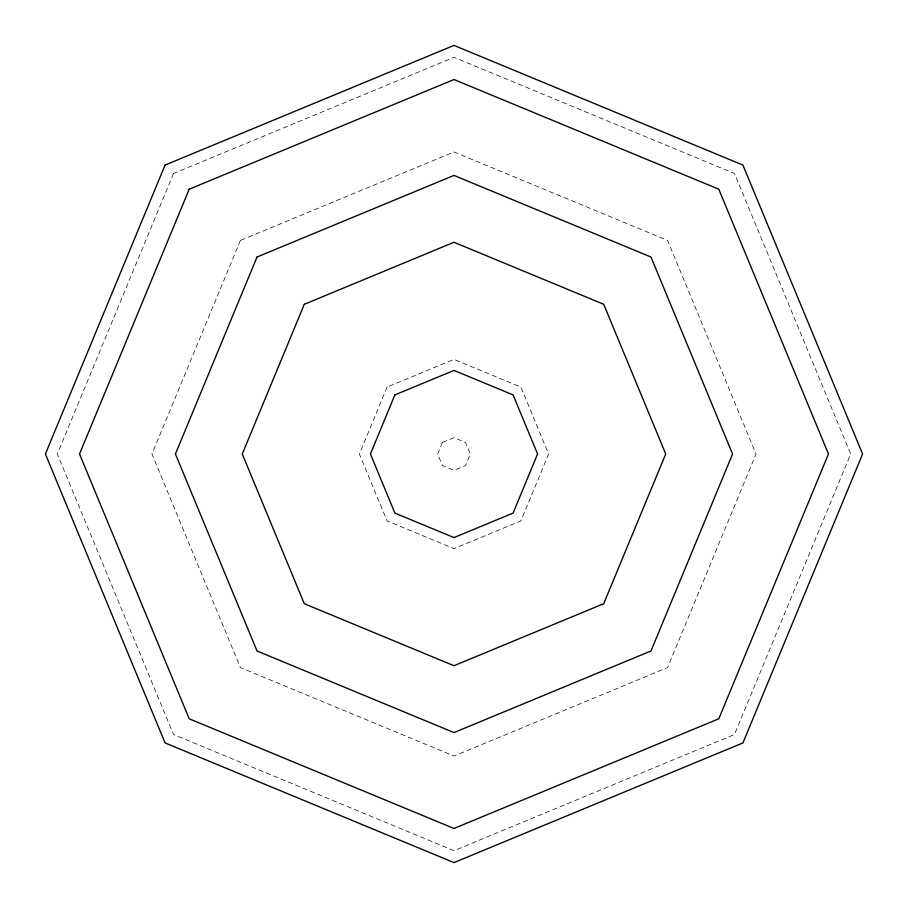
<?xml version="1.0" encoding="UTF-8"?>
<svg xmlns="http://www.w3.org/2000/svg" width="908" height="908" viewBox="0 0 908 908"><rect width="100%" height="100%" fill="white"/><g stroke="black" fill="none" stroke-linecap="round" stroke-linejoin="round"><path stroke-width="0.68" stroke-dasharray="4.54 3.41" d="M173.507 173.507L57.329 454L173.507 734.493L454 850.671L734.493 734.493L850.671 454L734.493 173.507L454 57.329L173.507 173.507M240.416 240.416L151.954 454L240.416 667.584L454 756.046L667.584 667.584L756.046 454L667.584 240.416L454 151.954L240.416 240.416M387.092 387.092L359.386 454L387.092 520.908L454 548.614L520.908 520.908L548.614 454L520.908 387.092L454 359.386L387.092 387.092M442.446 442.446L437.656 454L442.446 465.554L454 470.344L465.554 465.554L470.344 454L465.554 442.446L454 437.656L442.446 442.446"/><path stroke-width="1.36" d="M165.074 165.074L45.4 454L165.074 742.926L454 862.6L742.926 742.926L862.6 454L742.926 165.074L454 45.4L165.074 165.074M189.204 189.204L79.529 454L189.204 718.795L454 828.471L718.795 718.795L828.471 454L718.795 189.204L454 79.529L189.204 189.204M257.021 257.021L175.426 454L257.021 650.979L454 732.574L650.979 650.979L732.574 454L650.979 257.021L454 175.426L257.021 257.021M304.294 304.294L242.277 454L304.294 603.707L454 665.723L603.707 603.707L665.723 454L603.707 304.294L454 242.277L304.294 304.294M394.901 394.901L370.43 454L394.901 513.099L454 537.57L513.099 513.099L537.57 454L513.099 394.901L454 370.43L394.901 394.901"/></g></svg>
